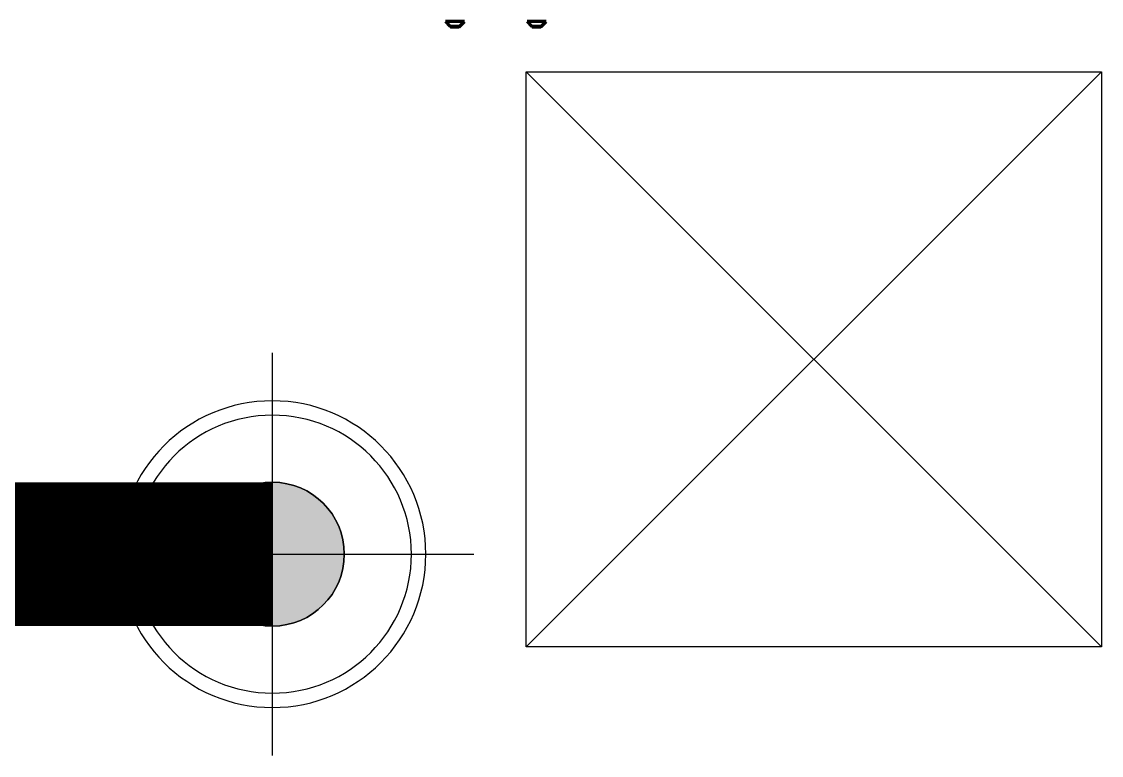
# Model space of a CAD drawing. Header units: millimetres. Extents: x 61566 to 667441, y 0 to 118800.
# Drawn here: x 434884 to 436010, y 43449 to 44214 of the extents above; entities that cross this region are included whole.
import ezdxf

# ---------------------------------------------------------------- set-up
doc = ezdxf.new("R2010")
doc.units = ezdxf.units.MM
doc.header["$LTSCALE"] = 200
for name, color, linetype in [('LG-DIFF', 30, 'Continuous'), ('LG-환기', 2, 'Continuous'), ('환기유니트', 6, 'Continuous')]:
    doc.layers.add(name, color=color, linetype=linetype)

# ---------------------------------------------------------------- blocks, each defined once
blk = doc.blocks.new('A$C40B63A93')
at = {"color": 1}
for p, q in [((210, 420), (210, 0)), ((420, 210), (0, 210))]:
    blk.add_line(p, q, dxfattribs=at)
at = {"color": 0}
for radius in [160, 145, 75]:
    blk.add_circle((210, 210), radius, dxfattribs=at)
blk = doc.blocks.new('상업용 프리미엄환기 800~1000CMH')
at = {"layer": 'LG-환기', "color": 5}
for p, q in [((220.7, 1411.1), (820.7, 2011.1)), ((820.7, 1411.1), (220.7, 2011.1))]:
    blk.add_line(p, q, dxfattribs=at)
at = {"layer": 'LG-환기', "color": 0, "linetype": 'Continuous', "lineweight": 70}
for p, q in [((805, 1363.8), (800.1, 1358.8)), ((805, 1363.8), (815, 1363.8)), ((814.4, 1364.1), (805.6, 1364.1)), ((819.9, 1358.8), (815, 1363.8)), ((890.2, 1363.8), (885.3, 1358.8)), ((890.2, 1363.8), (900.2, 1363.8)), ((899.6, 1364.1), (890.8, 1364.1)), ((905.1, 1358.8), (900.2, 1363.8)), ((800.1, 1358.8), (819.9, 1358.8)), ((885.3, 1358.8), (905.1, 1358.8))]:
    blk.add_line(p, q, dxfattribs=at)
at = {"layer": 'LG-환기', "color": 7}
blk.add_lwpolyline([(220.7, 2011.1), (820.7, 2011.1), (820.7, 1411.1), (220.7, 1411.1)], close=True, dxfattribs=at)
at = {"layer": 'LG-환기', "color": 0, "linetype": 'Continuous', "lineweight": 70}
for centre, start, end in [((805.6, 1363.3), 90, 135.5), ((814.4, 1363.3), 44.5, 90), ((890.8, 1363.3), 90, 135.5), ((899.6, 1363.3), 44.5, 90)]:
    blk.add_arc(centre, 0.8, start, end, dxfattribs=at)

msp = doc.modelspace()

# ---------------------------------------------------------------- hatches: boundary and pattern name
at = {"layer": 'LG-DIFF'}
h = msp.add_hatch(color=2, dxfattribs=at)
edge = h.paths.add_edge_path()
edge.add_arc((435145.4, 43658.8), 75, 90, 450)

# ---------------------------------------------------------------- linework, layer by layer
at = {"layer": 'LG-DIFF', "color": 2, "const_width": 150}
msp.add_lwpolyline([(434855.8, 43658.8), (435145.4, 43658.8)], dxfattribs=at)
at = {"layer": 'LG-DIFF', "color": 2}
msp.add_circle((435145.4, 43658.8), 75, dxfattribs=at)

# ---------------------------------------------------------------- block references
at = {"layer": 'LG-DIFF', "color": 2, "xscale": -1, "rotation": 89.99999999999994}
msp.add_blockref('A$C40B63A93', (435355.4, 43868.8), dxfattribs=at)
at = {"layer": '환기유니트', "rotation": 180}
msp.add_blockref('상업용 프리미엄환기 800~1000CMH', (436230.9, 45573.2), dxfattribs=at)

doc.saveas('drawing.dxf')
